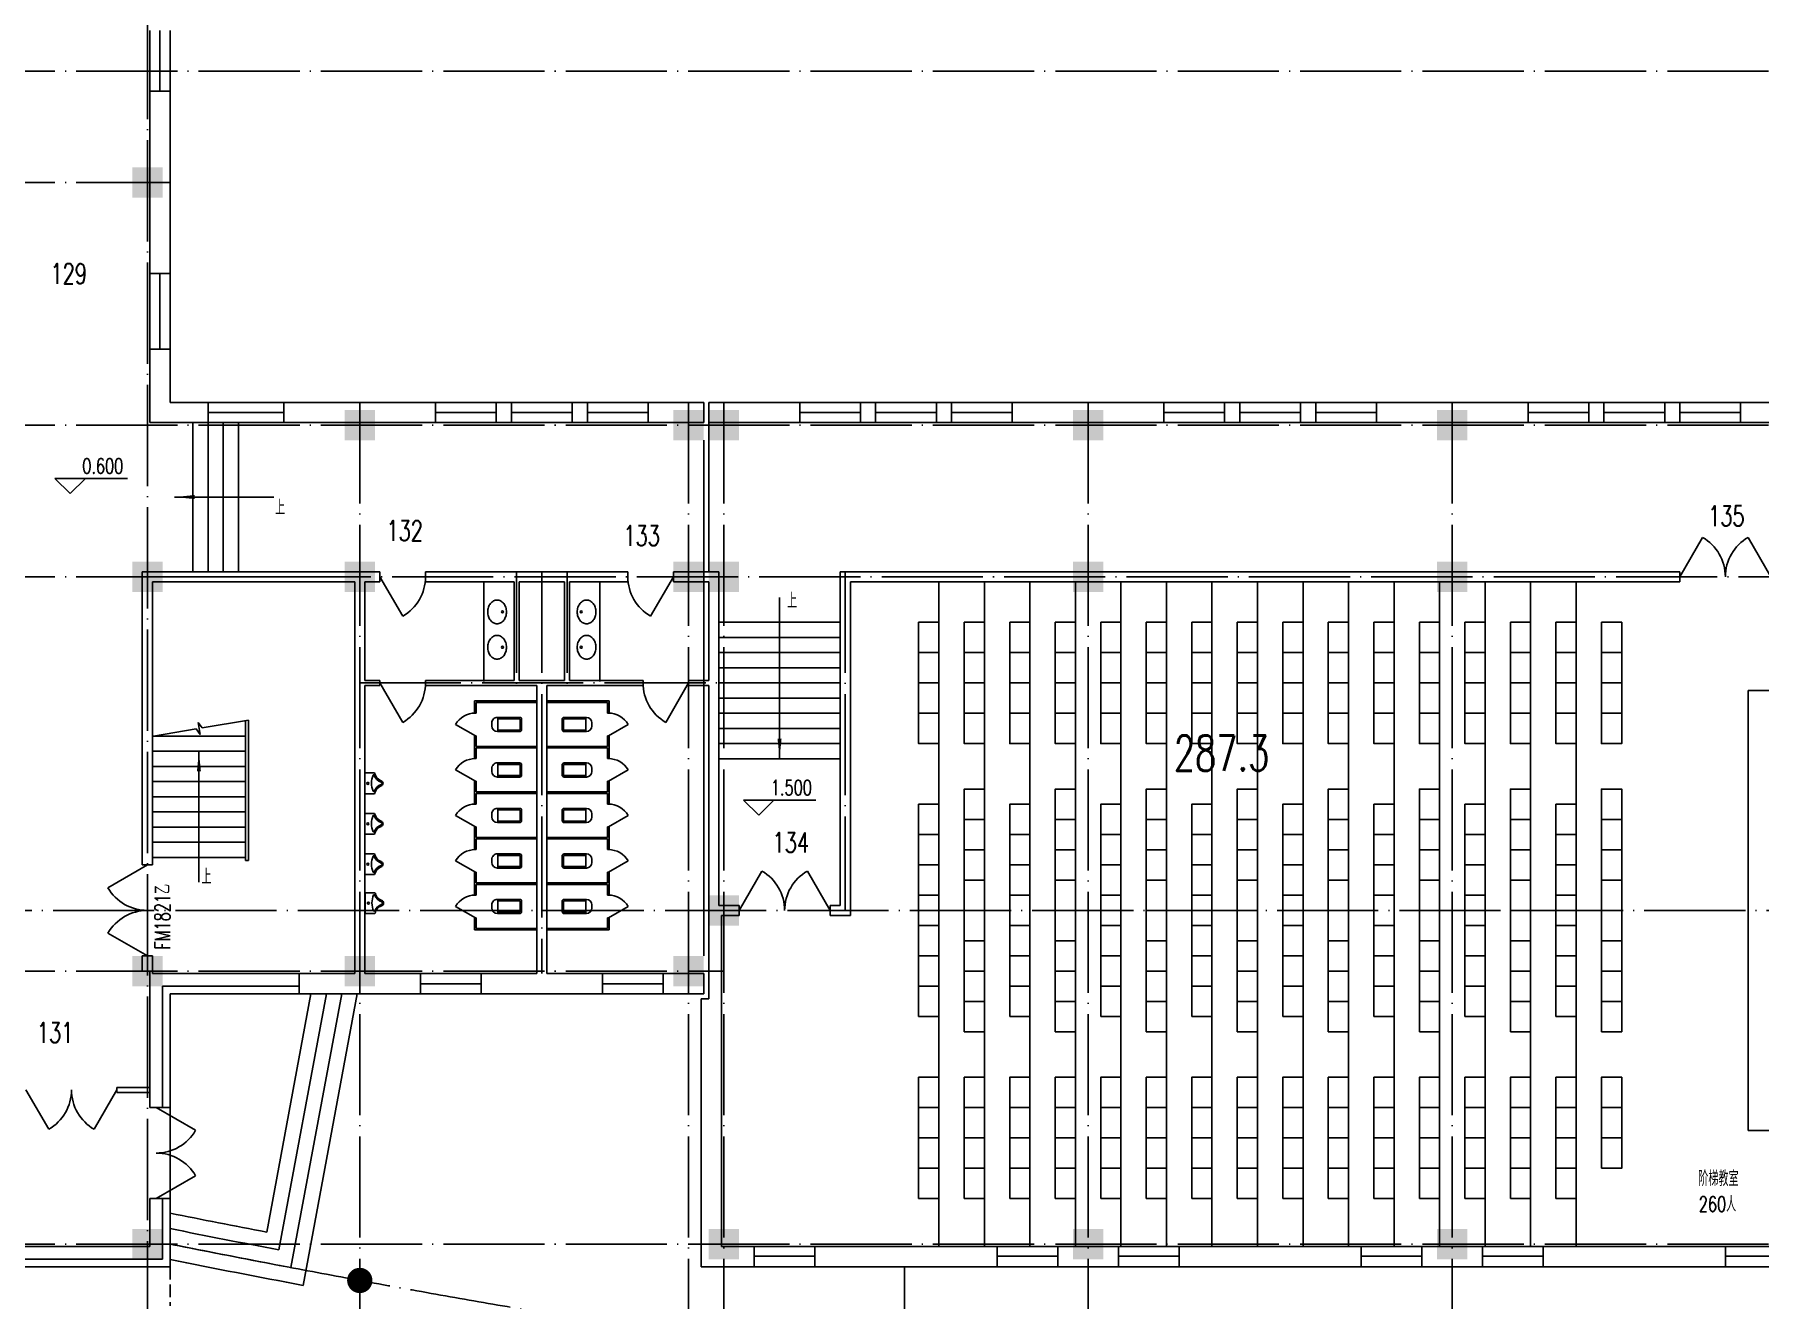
# Model space of a CAD drawing. Extents: x 165127 to 1058185, y 60808 to 144908.
# Drawn here: x 190247 to 224353, y 77757 to 102780 of the extents above; entities that cross this region are included whole.
import ezdxf
from ezdxf.enums import TextEntityAlignment as Align

# ---------------------------------------------------------------- set-up
doc = ezdxf.new("R2010")
doc.units = 0
doc.header["$LTSCALE"] = 1000
doc.linetypes.add('DASH', pattern=[0.35, 0.25, -0.1])
doc.linetypes.add('DOTE', pattern=[2.42, 2, -0.2, 0.02, -0.2])
doc.layers.get('0').update_dxf_attribs({"linetype": 'CONTINUOUS'})
for name, color, linetype in [('COLUMN', 7, 'CONTINUOUS'), ('DOTE', 1, 'DOTE'), ('F', 252, 'CONTINUOUS'), ('GROUND', 3, 'CONTINUOUS'), ('LVTRY', 6, 'CONTINUOUS'), ('LVTRY_WINDOW', 7, 'CONTINUOUS'), ('PUB_DIM', 3, 'CONTINUOUS'), ('PUB_TEXT', 7, 'CONTINUOUS'), ('STAIR', 3, 'CONTINUOUS'), ('WALL', 255, 'CONTINUOUS'), ('WINDOW', 2, 'CONTINUOUS'), ('WINDOW_TEXT', 7, 'CONTINUOUS'), ('面积注记', 7, 'CONTINUOUS')]:
    doc.layers.add(name, color=color, linetype=linetype)
doc.styles.add('_HZTXT', font='romans.shx', dxfattribs={"width": 0.7, "bigfont": 'z.shx'})
doc.styles.add('DIM_FONT', font='SIMPLEX.shx', dxfattribs={"width": 0.7})
doc.styles.add('SIMPLEX', font='SIMPLEX.SHX')

# ---------------------------------------------------------------- blocks, each defined once
blk = doc.blocks.new('A$C407C5CBC')
at = {"layer": 'F'}
blk.add_lwpolyline([(0, 600), (400, 600), (400, 0), (0, 0)], close=True, dxfattribs=at)
blk = doc.blocks.new('_DBLK')
blk.add_line((-0.5, 0), (0, -0.866))
blk.add_arc((-0.5, 0), 1, 300, 0)
at = {"layer": 'WINDOW_TEXT', "style": 'SIMPLEX', "flags": 9}
blk.add_attdef('A', text='', height=1, dxfattribs=at).set_placement((0, 1.5), align=Align.MIDDLE)
blk = doc.blocks.new('_LV6')
for p, q in [((-140, -340), (-140, -780)), ((-110, -340), (-110, -770)), ((100, -300), (-100, -300)), ((100, -330), (-100, -330)), ((110, -770), (110, -340)), ((140, -780), (140, -340)), ((140, -770), (-140, -770)), ((-30, -890), (30, -890))]:
    blk.add_line(p, q)
for centre, radius, start, end in [((-100, -340), 40, 90, 180), ((-100, -340), 10, 90, 180), ((100, -340), 40, 0, 90), ((100, -340), 10, 0, 90), ((-30, -780), 110, 180, 270), ((30, -780), 110, 270, 0)]:
    blk.add_arc(centre, radius, start, end)
blk = doc.blocks.new('_LV8')
for p, q in [((-205, 0), (205, 0)), ((-205, -191), (-205, 0)), ((205, 0), (205, -191))]:
    blk.add_line(p, q)
blk.add_circle((0, -60), 20)
for centre, radius, start, end in [((-243, -391), 203, 19.2639, 79.2894), ((-152, -175), 10, 114.1084, 248.1394), ((5, -526), 395, 66.6675, 114.1084), ((-243, -401), 233, 19.2639, 68.1394), ((0, -306), 54, 199.2639, 269.7777), ((0, -316), 24, 199.2639, 269.4998), ((0, -306), 54, 270.2223, 340.7361), ((0, -316), 24, 270.5002, 340.7361), ((243, -401), 233, 110.4941, 160.7361), ((243, -391), 203, 100.7106, 160.7361), ((158, -173), 10, 290.4941, 66.6675)]:
    blk.add_arc(centre, radius, start, end)
blk = doc.blocks.new('_YZH')
at = {"const_width": 0.5}
blk.add_lwpolyline([(-0.25, 0, 1), (0.25, 0, 1)], format="xyb", close=True, dxfattribs=at)
blk = doc.blocks.new('_FZH')
blk.add_solid([(-0.5, -0.5), (0.5, -0.5), (-0.5, 0.5), (0.5, 0.5)])
blk = doc.blocks.new('_DBLK1')
for p, q in [((-0.5, 0), (-0.25, -0.433)), ((0.5, 0), (0.25, -0.433))]:
    blk.add_line(p, q)
for centre, start, end in [((-0.5, 0), 300, 0), ((0.5, 0), 180, 240)]:
    blk.add_arc(centre, 0.5, start, end)
at = {"layer": 'WINDOW_TEXT', "style": 'SIMPLEX', "flags": 9}
blk.add_attdef('A', text='', height=1, dxfattribs=at).set_placement((0, 1.5), align=Align.MIDDLE)
blk = doc.blocks.new('_ARROW')
blk.add_solid([(0, 0), (-1, 0.1), (-1, -0.1)])
blk = doc.blocks.new('_LV4')
blk.add_lwpolyline([(0, -520, 0.078966), (92, -505, 0.088152), (166, -466, 0.105269), (218, -403, 0.121685), (235, -335, 0.121685), (218, -267, 0.105269), (166, -204, 0.088152), (92, -165, 0.078966), (0, -150, 0.078966), (-92, -165, 0.088152), (-166, -204, 0.105269), (-218, -267, 0.121685), (-235, -335, 0.121685), (-218, -403, 0.105269), (-166, -466, 0.088152), (-92, -505, 0.078966)], format="xyb", close=True)
blk.add_circle((0, -230), 20)
blk = doc.blocks.new('M_B14FAZ')
for p, q in [((-0.5, 0.5), (0.5, 0.5)), ((0.5, 0.021), (-0.5, 0.021)), ((-0.5, -0.5), (0.5, -0.5))]:
    blk.add_line(p, q)
blk = doc.blocks.new('_WBLK')
for p, q in [((-0.5, 0.5), (0.5, 0.5)), ((-0.5, 0), (0.5, 0)), ((-0.5, -0.5), (0.5, -0.5))]:
    blk.add_line(p, q)
at = {"layer": 'WINDOW_TEXT', "style": 'SIMPLEX', "flags": 9}
blk.add_attdef('A', text='', height=1, dxfattribs=at).set_placement((0, 1.5), align=Align.MIDDLE)

msp = doc.modelspace()

# ---------------------------------------------------------------- linework, layer by layer
at = {"layer": 'DOTE'}
for p, q in [((192478.4, 139407.6), (192478.4, 71351.8)), ((174131.8, 102053.1), (308775, 102053.1)), ((174131.8, 99853.1), (192928.4, 99853.1)), ((196678.4, 95503.1), (196678.4, 71351.8)), ((203178.4, 95503.1), (203178.4, 71351.8)), ((203878.4, 95503.1), (203878.4, 71351.8)), ((211078.4, 95503.1), (211078.4, 71351.8)), ((218278.4, 95503.1), (218278.4, 71351.8)), ((174131.8, 95053.1), (308775, 95053.1)), ((199778.4, 92153.1), (199778.4, 89903.1)), ((200278.4, 92153.1), (200278.4, 84203.1)), ((200778.4, 92153.1), (200778.4, 89903.1)), ((206278.4, 92153.1), (206278.4, 85453.1)), ((174131.8, 92053.1), (196678.4, 92053.1)), ((192478.4, 92053.1), (229078.4, 92053.1)), ((196678.4, 89953.1), (203878.4, 89953.1)), ((308775, 85453.1), (174131.8, 85453.1)), ((174131.8, 84253.1), (203878.4, 84253.1)), ((174131.8, 78853.1), (308775, 78853.1)), ((207445.4, 78403.1), (207445.4, 74773.3))]:
    msp.add_line(p, q, dxfattribs=at)
msp.add_lwpolyline([(192928.4, 78853.1, 0.0987885), (289828.4, 78823.2)], format="xyb", dxfattribs=at)
at = {"layer": 'GROUND'}
msp.add_line((192928.4, 81553.4), (192928.4, 79753.4), dxfattribs=at)
at = {"layer": 'LVTRY'}
for p, q in [((199128.7, 91953.1), (199128.7, 89982.9)), ((201428, 91953.1), (201428, 89982.9)), ((208128.4, 78803.1), (208128.4, 91953.1)), ((209028.4, 78803.1), (209028.4, 91953.1)), ((209928.4, 78803.1), (209928.4, 91953.1)), ((210828.4, 78803.1), (210828.4, 91953.1)), ((211728.4, 78803.1), (211728.4, 91953.1)), ((212628.4, 78803.1), (212628.4, 91953.1)), ((213528.4, 78803.1), (213528.4, 91953.1)), ((214428.4, 78803.1), (214428.4, 91953.1)), ((215328.4, 78803.1), (215328.4, 91953.1)), ((216228.4, 78803.1), (216228.4, 91953.1)), ((217128.4, 78803.1), (217128.4, 91953.1)), ((218028.4, 78803.1), (218028.4, 91953.1)), ((218928.4, 78803.1), (218928.4, 91953.1)), ((219828.4, 78803.1), (219828.4, 91953.1)), ((220728.4, 78803.1), (220728.4, 91953.1)), ((224128.4, 81103.1), (224128.4, 89803.1)), ((225328.4, 89803.1), (224128.4, 89803.1)), ((198948.4, 89597.1), (198948.4, 89357.1)), ((200178.4, 89597.1), (198948.4, 89597.1)), ((198978.4, 89567.1), (198978.4, 89357.1)), ((200178.4, 89567.1), (198978.4, 89567.1)), ((200378.4, 89597.1), (201608.4, 89597.1)), ((200378.4, 89567.1), (201578.4, 89567.1)), ((201578.4, 89567.1), (201578.4, 89357.1)), ((201608.4, 89597.1), (201608.4, 89357.1)), ((198978.4, 89357.1), (198948.4, 89357.1)), ((201578.4, 89357.1), (201608.4, 89357.1)), ((198978.4, 88907.1), (198948.4, 88907.1)), ((198948.4, 88907.1), (198948.4, 88457.1)), ((198978.4, 88907.1), (198978.4, 88697.1)), ((200178.4, 88697.1), (198978.4, 88697.1)), ((200378.4, 88697.1), (201578.4, 88697.1)), ((201578.4, 88907.1), (201578.4, 88697.1)), ((201578.4, 88907.1), (201608.4, 88907.1)), ((201608.4, 88907.1), (201608.4, 88457.1)), ((198978.4, 88457.1), (198948.4, 88457.1)), ((198978.4, 88667.1), (198978.4, 88457.1)), ((200178.4, 88667.1), (198978.4, 88667.1)), ((200378.4, 88667.1), (201578.4, 88667.1)), ((201578.4, 88667.1), (201578.4, 88457.1)), ((201578.4, 88457.1), (201608.4, 88457.1)), ((198978.4, 88007.1), (198948.4, 88007.1)), ((198948.4, 88007.1), (198948.4, 87557.1)), ((198978.4, 88007.1), (198978.4, 87797.1)), ((201578.4, 88007.1), (201578.4, 87797.1)), ((201578.4, 88007.1), (201608.4, 88007.1)), ((201608.4, 88007.1), (201608.4, 87557.1)), ((200178.4, 87797.1), (198978.4, 87797.1)), ((198978.4, 87767.1), (198978.4, 87557.1)), ((200178.4, 87767.1), (198978.4, 87767.1)), ((200378.4, 87797.1), (201578.4, 87797.1)), ((200378.4, 87767.1), (201578.4, 87767.1)), ((201578.4, 87767.1), (201578.4, 87557.1)), ((198978.4, 87557.1), (198948.4, 87557.1)), ((201578.4, 87557.1), (201608.4, 87557.1)), ((198978.4, 87107.1), (198948.4, 87107.1)), ((198948.4, 87107.1), (198948.4, 86657.1)), ((198978.4, 87107.1), (198978.4, 86897.1)), ((201578.4, 87107.1), (201578.4, 86897.1)), ((201578.4, 87107.1), (201608.4, 87107.1)), ((201608.4, 87107.1), (201608.4, 86657.1)), ((198978.4, 86657.1), (198948.4, 86657.1)), ((200178.4, 86897.1), (198978.4, 86897.1)), ((198978.4, 86867.1), (198978.4, 86657.1)), ((200178.4, 86867.1), (198978.4, 86867.1)), ((200378.4, 86897.1), (201578.4, 86897.1)), ((200378.4, 86867.1), (201578.4, 86867.1)), ((201578.4, 86867.1), (201578.4, 86657.1)), ((201578.4, 86657.1), (201608.4, 86657.1)), ((198948.4, 86207.1), (198948.4, 85757.1)), ((198978.4, 86207.1), (198948.4, 86207.1)), ((198978.4, 86207.1), (198978.4, 85997.1)), ((200178.4, 85997.1), (198978.4, 85997.1)), ((198978.4, 85967.1), (198978.4, 85757.1)), ((200178.4, 85967.1), (198978.4, 85967.1)), ((200378.4, 85997.1), (201578.4, 85997.1)), ((200378.4, 85967.1), (201578.4, 85967.1)), ((201578.4, 86207.1), (201578.4, 85997.1)), ((201578.4, 86207.1), (201608.4, 86207.1)), ((201578.4, 85967.1), (201578.4, 85757.1)), ((201608.4, 86207.1), (201608.4, 85757.1)), ((198978.4, 85757.1), (198948.4, 85757.1)), ((201578.4, 85757.1), (201608.4, 85757.1)), ((198978.4, 85307.1), (198948.4, 85307.1)), ((198948.4, 85307.1), (198948.4, 85067.1)), ((198978.4, 85307.1), (198978.4, 85097.1)), ((201578.4, 85307.1), (201608.4, 85307.1)), ((201578.4, 85307.1), (201578.4, 85097.1)), ((201608.4, 85307.1), (201608.4, 85067.1)), ((200178.4, 85067.1), (198948.4, 85067.1)), ((200178.4, 85097.1), (198978.4, 85097.1)), ((200378.4, 85097.1), (201578.4, 85097.1)), ((200378.4, 85067.1), (201608.4, 85067.1)), ((225328.4, 81103.1), (224128.4, 81103.1))]:
    msp.add_line(p, q, dxfattribs=at)
at = {"layer": 'PUB_DIM'}
for p, q in [((190652.4, 93997.3), (191252.4, 93997.3)), ((190952.4, 93697.3), (190652.4, 93997.3)), ((191252.4, 93997.3), (190952.4, 93697.3)), ((190952.4, 93997.3), (192083.2, 93997.3)), ((204266.8, 87635.9), (204866.8, 87635.9)), ((204566.8, 87335.9), (204266.8, 87635.9)), ((204866.8, 87635.9), (204566.8, 87335.9)), ((204566.8, 87635.9), (205697.7, 87635.9))]:
    msp.add_line(p, q, dxfattribs=at)
for points in [[(193013.9, 93630.3), (194978, 93630.3)], [(204978.4, 88453.1), (204978.4, 91643.4)], [(193498.4, 88603.1), (193498.4, 86011.2)]]:
    msp.add_lwpolyline(points, dxfattribs=at)
at = {"layer": 'STAIR'}
for p, q in [((193378.4, 92153.1), (193378.4, 95103.1)), ((193678.4, 92153.1), (193678.4, 95103.1)), ((193978.4, 92153.1), (193978.4, 95103.1)), ((194278.4, 92153.1), (194278.4, 95103.1)), ((203578.4, 92153.1), (203578.4, 95103.1)), ((203478.4, 94753.1), (203478.4, 84553.1)), ((203778.4, 91153.1), (206178.4, 91153.1)), ((203778.4, 90853.1), (206178.4, 90853.1)), ((203778.4, 90553.1), (206178.4, 90553.1)), ((196578.4, 86203.1), (196578.4, 90103.1)), ((203778.4, 90253.1), (206178.4, 90253.1)), ((203778.4, 89953.1), (206178.4, 89953.1)), ((203778.4, 89653.1), (206178.4, 89653.1)), ((193442, 89043.2), (192598.8, 88903.1)), ((193520.9, 88934.7), (193442, 89043.2)), ((193560.4, 89062.9), (193481.5, 89171.5)), ((193481.5, 89171.5), (193520.9, 88934.7)), ((194478.4, 89215.5), (193560.4, 89062.9)), ((194418.4, 89205.6), (194418.4, 86443.1)), ((194478.4, 89215.5), (194478.4, 86443.1)), ((203778.4, 89353.1), (206178.4, 89353.1)), ((203778.4, 89053.1), (206178.4, 89053.1)), ((192578.4, 88903.1), (194418.4, 88903.1)), ((203778.4, 88753.1), (206178.4, 88753.1)), ((192578.4, 88603.1), (194418.4, 88603.1)), ((203778.4, 88453.1), (206178.4, 88453.1)), ((192578.4, 88303.1), (194418.4, 88303.1)), ((192578.4, 88003.1), (194418.4, 88003.1)), ((192578.4, 87703.1), (194418.4, 87703.1)), ((192578.4, 87403.1), (194418.4, 87403.1)), ((192578.4, 87103.1), (194418.4, 87103.1)), ((192578.4, 86803.1), (194418.4, 86803.1)), ((192578.4, 86503.1), (194418.4, 86503.1)), ((194418.4, 86443.1), (194478.4, 86443.1)), ((192478.4, 78403.1), (192478.4, 76189.6))]:
    msp.add_line(p, q, dxfattribs=at)
at = {"layer": 'STAIR', "linetype": 'DASH'}
msp.add_line((192928.4, 78403.1), (192928.4, 77629.5), dxfattribs=at)
at = {"layer": 'WALL'}
for p, q in [((192528.4, 101657.6), (192928.4, 101657.6)), ((192528.4, 98053.1), (192528.4, 101657.6)), ((192928.4, 98053.1), (192928.4, 101657.6)), ((192528.4, 98053.1), (192928.4, 98053.1)), ((192528.4, 95103.1), (192528.4, 96553.1)), ((192528.4, 96553.1), (192928.4, 96553.1)), ((192928.4, 95503.1), (192928.4, 96553.1)), ((193678.4, 95503.1), (192928.4, 95503.1)), ((193678.4, 95503.1), (193678.4, 95103.1)), ((195178.4, 95503.1), (195178.4, 95103.1)), ((198178.4, 95503.1), (195178.4, 95503.1)), ((198178.4, 95503.1), (198178.4, 95103.1)), ((199378.4, 95503.1), (199378.4, 95103.1)), ((199678.4, 95503.1), (199378.4, 95503.1)), ((199678.4, 95503.1), (199378.4, 95503.1)), ((199678.4, 95503.1), (199678.4, 95103.1)), ((200878.4, 95503.1), (200878.4, 95103.1)), ((201178.4, 95503.1), (200878.4, 95503.1)), ((201178.4, 95503.1), (200878.4, 95503.1)), ((201178.4, 95503.1), (201178.4, 95103.1)), ((202378.4, 95503.1), (202378.4, 95103.1)), ((203478.4, 95503.1), (202378.4, 95503.1)), ((203478.4, 95103.1), (203478.4, 95503.1)), ((203578.4, 95103.1), (203578.4, 95503.1)), ((205378.4, 95503.1), (203578.4, 95503.1)), ((205378.4, 95503.1), (205378.4, 95103.1)), ((206578.4, 95503.1), (206578.4, 95103.1)), ((206878.4, 95503.1), (206578.4, 95503.1)), ((206878.4, 95503.1), (206578.4, 95503.1)), ((206878.4, 95503.1), (206878.4, 95103.1)), ((208078.4, 95503.1), (208078.4, 95103.1)), ((208378.4, 95503.1), (208078.4, 95503.1)), ((208378.4, 95503.1), (208078.4, 95503.1)), ((208378.4, 95503.1), (208378.4, 95103.1)), ((209578.4, 95503.1), (209578.4, 95103.1)), ((212578.4, 95503.1), (209578.4, 95503.1)), ((212578.4, 95503.1), (212578.4, 95103.1)), ((213778.4, 95503.1), (213778.4, 95103.1)), ((214078.4, 95503.1), (213778.4, 95503.1)), ((214078.4, 95503.1), (213778.4, 95503.1)), ((214078.4, 95503.1), (214078.4, 95103.1)), ((215278.4, 95503.1), (215278.4, 95103.1)), ((215578.4, 95503.1), (215278.4, 95503.1)), ((215578.4, 95503.1), (215278.4, 95503.1)), ((215578.4, 95503.1), (215578.4, 95103.1)), ((219778.4, 95503.1), (216778.4, 95503.1)), ((216778.4, 95503.1), (216778.4, 95103.1)), ((219778.4, 95503.1), (219778.4, 95103.1)), ((220978.4, 95503.1), (220978.4, 95103.1)), ((221278.4, 95503.1), (220978.4, 95503.1)), ((221278.4, 95503.1), (221278.4, 95103.1)), ((222478.4, 95503.1), (222478.4, 95103.1)), ((222778.4, 95503.1), (222478.4, 95503.1)), ((222778.4, 95503.1), (222778.4, 95103.1)), ((229028.4, 95503.1), (223978.4, 95503.1)), ((223978.4, 95503.1), (223978.4, 95103.1)), ((193678.4, 95103.1), (192528.4, 95103.1)), ((198178.4, 95103.1), (195178.4, 95103.1)), ((199678.4, 95103.1), (199378.4, 95103.1)), ((199678.4, 95103.1), (199378.4, 95103.1)), ((201178.4, 95103.1), (200878.4, 95103.1)), ((201178.4, 95103.1), (200878.4, 95103.1)), ((203478.4, 95103.1), (202378.4, 95103.1)), ((205378.4, 95103.1), (203578.4, 95103.1)), ((206878.4, 95103.1), (206578.4, 95103.1)), ((206878.4, 95103.1), (206578.4, 95103.1)), ((208378.4, 95103.1), (208078.4, 95103.1)), ((208378.4, 95103.1), (208078.4, 95103.1)), ((212578.4, 95103.1), (209578.4, 95103.1)), ((214078.4, 95103.1), (213778.4, 95103.1)), ((214078.4, 95103.1), (213778.4, 95103.1)), ((215578.4, 95103.1), (215278.4, 95103.1)), ((215578.4, 95103.1), (215278.4, 95103.1)), ((219778.4, 95103.1), (216778.4, 95103.1)), ((221278.4, 95103.1), (220978.4, 95103.1)), ((222778.4, 95103.1), (222478.4, 95103.1)), ((229028.4, 95103.1), (223978.4, 95103.1)), ((192378.4, 92153.1), (192378.4, 86353.1)), ((197078.4, 92153.1), (192378.4, 92153.1)), ((197078.4, 91953.1), (197078.4, 92153.1)), ((197978.4, 91953.1), (197978.4, 92153.1)), ((201978.4, 92153.1), (197978.4, 92153.1)), ((201978.4, 91953.1), (201978.4, 92153.1)), ((202878.4, 91953.1), (202878.4, 92153.1)), ((203778.4, 92153.1), (202878.4, 92153.1)), ((203778.4, 92153.1), (203778.4, 85553.1)), ((222778.4, 92153.1), (206178.4, 92153.1)), ((206178.4, 92153.1), (206178.4, 85553.1)), ((222778.4, 92153.1), (222778.4, 91953.1)), ((192578.4, 91953.1), (192578.4, 86353.1)), ((196578.4, 91953.1), (192578.4, 91953.1)), ((196578.4, 91953.1), (196578.4, 84203.1)), ((197078.4, 91953.1), (196778.4, 91953.1)), ((196778.4, 91953.1), (196778.4, 90003.1)), ((199728.4, 91953.1), (197978.4, 91953.1)), ((199728.4, 91953.1), (199728.4, 90003.1)), ((199828.4, 91953.1), (199828.4, 90003.1)), ((200728.4, 91953.1), (199828.4, 91953.1)), ((200728.4, 91953.1), (200728.4, 90003.1)), ((201978.4, 91953.1), (200828.4, 91953.1)), ((200828.4, 91953.1), (200828.4, 90003.1)), ((203578.4, 91953.1), (202878.4, 91953.1)), ((203578.4, 91953.1), (203578.4, 90003.1)), ((206378.4, 91953.1), (222778.4, 91953.1)), ((206378.4, 91953.1), (206378.4, 85353.1)), ((196778.4, 90003.1), (197078.4, 90003.1)), ((196778.4, 89903.1), (196778.4, 84203.1)), ((196778.4, 89903.1), (197078.4, 89903.1)), ((197078.4, 89903.1), (197078.4, 90003.1)), ((197978.4, 89903.1), (197978.4, 90003.1)), ((197978.4, 90003.1), (199728.4, 90003.1)), ((197978.4, 89903.1), (200178.4, 89903.1)), ((199828.4, 90003.1), (200728.4, 90003.1)), ((200178.4, 89903.1), (200178.4, 84203.1)), ((200378.4, 89903.1), (200378.4, 84203.1)), ((200378.4, 89903.1), (202278.4, 89903.1)), ((200828.4, 90003.1), (202278.4, 90003.1)), ((202278.4, 90003.1), (202278.4, 89903.1)), ((203178.4, 90003.1), (203178.4, 89903.1)), ((203178.4, 90003.1), (203578.4, 90003.1)), ((203178.4, 89903.1), (203578.4, 89903.1)), ((203578.4, 89903.1), (203578.4, 83703.1)), ((192378.4, 86353.1), (192578.4, 86353.1)), ((204178.4, 85553.1), (203778.4, 85553.1)), ((203828.4, 85353.1), (203828.4, 78803.1)), ((204178.4, 85353.1), (203828.4, 85353.1)), ((204178.4, 85553.1), (204178.4, 85353.1)), ((205978.4, 85553.1), (205978.4, 85353.1)), ((206178.4, 85553.1), (205978.4, 85553.1)), ((206378.4, 85353.1), (205978.4, 85353.1)), ((192378.4, 84553.1), (192378.4, 84253.1)), ((192378.4, 84553.1), (192578.4, 84553.1)), ((192578.4, 84553.1), (192578.4, 84203.1)), ((195478.2, 84203.1), (195478.2, 83803.1)), ((195478.2, 84203.1), (196578.4, 84203.1)), ((196778.4, 84203.1), (197878.4, 84203.1)), ((197878.4, 83803.1), (197878.4, 84203.1)), ((199078.4, 84203.1), (200178.4, 84203.1)), ((199078.4, 83803.1), (199078.4, 84203.1)), ((200378.4, 84203.1), (201478.4, 84203.1)), ((201478.4, 83803.1), (201478.4, 84203.1)), ((202678.4, 84203.1), (203478.4, 84203.1)), ((202678.4, 83803.1), (202678.4, 84203.1)), ((203478.4, 84203.1), (203478.4, 83803.1)), ((195478.2, 83803.1), (197878.4, 83803.1)), ((199078.4, 83803.1), (201478.4, 83803.1)), ((202678.4, 83803.1), (203478.4, 83803.1)), ((203428.4, 83703.1), (203428.4, 78403.1)), ((203428.4, 83703.1), (203578.4, 83703.1)), ((203828.4, 78803.1), (204478.4, 78803.1)), ((204478.4, 78403.1), (204478.4, 78803.1)), ((205678.4, 78403.1), (205678.4, 78803.1)), ((205678.4, 78803.1), (209278.4, 78803.1)), ((209278.4, 78403.1), (209278.4, 78803.1)), ((210478.4, 78403.1), (210478.4, 78803.1)), ((210478.4, 78803.1), (211678.4, 78803.1)), ((211678.4, 78403.1), (211678.4, 78803.1)), ((212878.4, 78403.1), (212878.4, 78803.1)), ((212878.4, 78803.1), (216478.4, 78803.1)), ((216478.4, 78403.1), (216478.4, 78803.1)), ((217678.4, 78403.1), (217678.4, 78803.1)), ((217678.4, 78803.1), (218878.4, 78803.1)), ((218878.4, 78403.1), (218878.4, 78803.1)), ((220078.4, 78403.1), (220078.4, 78803.1)), ((220078.4, 78803.1), (223678.4, 78803.1)), ((223678.4, 78403.1), (223678.4, 78803.1)), ((203428.4, 78403.1), (204478.4, 78403.1)), ((205678.4, 78403.1), (209278.4, 78403.1)), ((210478.4, 78403.1), (211678.4, 78403.1)), ((212878.4, 78403.1), (216478.4, 78403.1)), ((217678.4, 78403.1), (218878.4, 78403.1)), ((220078.4, 78403.1), (223678.4, 78403.1))]:
    msp.add_line(p, q, dxfattribs=at)
at = {"layer": 'WINDOW'}
for p, q in [((192528.4, 84253.1), (192528.4, 81553.4)), ((192578.4, 84203.1), (195478.2, 84203.1)), ((192778.4, 83953.1), (195478.2, 83953.1)), ((192778.4, 83953.1), (192778.4, 81553.4)), ((192928.4, 83803.1), (195478.2, 83803.1)), ((192928.4, 83803.1), (192928.4, 81553.4)), ((195714.1, 83803.1), (194838, 79090.2)), ((196019.3, 83803.1), (195077.9, 78738.8)), ((196324.4, 83803.1), (195317.8, 78387.8)), ((196629.5, 83803.1), (195557.7, 78037.1)), ((192528.4, 81953.4), (191878.4, 81953.4)), ((191878.4, 81853.4), (191878.4, 81953.4)), ((192528.4, 81853.4), (191878.4, 81853.4)), ((192528.4, 81553.4), (192928.4, 81553.4)), ((192528.4, 79753.4), (192928.4, 79753.4)), ((192528.4, 79753.4), (192528.4, 78803.1)), ((192778.4, 79753.4), (192778.4, 78553.1)), ((192928.4, 79753.4), (192928.4, 78403.1)), ((189778.4, 78803.1), (192528.4, 78803.1)), ((189778.4, 78553.1), (192778.4, 78553.1)), ((189778.4, 78403.1), (192928.4, 78403.1))]:
    msp.add_line(p, q, dxfattribs=at)
for radius, start, end in [(247014, 258.67077, 259.122172), (247314, 258.684694, 259.192097), (247614, 258.698584, 259.261851), (247914, 258.71244, 259.331436)]:
    msp.add_arc((241453.4, 321665.8), radius, start, end, dxfattribs=at)

# ---------------------------------------------------------------- block references
at = {"layer": 'COLUMN'}
for name, p, xscale, yscale, zscale in [('_FZH', (192478.4, 99853.1), 600, 600, 600), ('_FZH', (196678.4, 95053.1), 600, 600, 600), ('_FZH', (203178.4, 95053.1), 600, 600, 600), ('_FZH', (203878.4, 95053.1), 600, 600, 600), ('_FZH', (211078.4, 95053.1), 600, 600, 600), ('_FZH', (218278.4, 95053.1), 600, 600, 600), ('_FZH', (192478.4, 92053.1), 600, 600, 600), ('_FZH', (196678.4, 92053.1), 600, 600, 600), ('_FZH', (203178.4, 92053.1), 600, 600, 600), ('_FZH', (203878.4, 92053.1), 600, 600, 600), ('_FZH', (211078.4, 92053.1), 600, 600, 600), ('_FZH', (218278.4, 92053.1), 600, 600, 600), ('_FZH', (203878.4, 85453.1), 600, 600, 600), ('_FZH', (192478.4, 84253.1), 600, 600, 600), ('_FZH', (196678.4, 84253.1), 600, 600, 600), ('_FZH', (203178.4, 84253.1), 600, 600, 600), ('_FZH', (192478.4, 78853.1), 600, 600, 600), ('_FZH', (203878.4, 78853.1), 600, 600, 600), ('_FZH', (211078.4, 78853.1), 600, 600, 600), ('_FZH', (218278.4, 78853.1), 600, 600, 600), ('_YZH', (196678.4, 78133.7), 500, 500, 500)]:
    msp.add_blockref(name, p, dxfattribs=dict(at, xscale=xscale, yscale=yscale, zscale=zscale))
at = {"layer": 'LVTRY', "xscale": -1, "rotation": 270}
for name, p in [('_LV4', (199728.7, 91358.1)), ('_LV4', (199728.7, 90658.1)), ('_LV6', (200178.4, 89132.1)), ('_LV6', (200178.4, 88232.1)), ('_LV6', (200178.4, 87332.1)), ('_LV6', (200178.4, 86432.1)), ('_LV6', (200178.4, 85532.1))]:
    msp.add_blockref(name, p, dxfattribs=at)
at = {"layer": 'LVTRY', "rotation": 90}
for name, p in [('_LV4', (200828, 91358.1)), ('_LV4', (200828, 90658.1)), ('_LV6', (200378.4, 89132.1)), ('_LV6', (200378.4, 88232.1)), ('_LV8', (196778.4, 87966.8)), ('_LV8', (196778.4, 87166.8)), ('_LV6', (200378.4, 87332.1)), ('_LV8', (196778.4, 86366.8)), ('_LV6', (200378.4, 86432.1)), ('_LV8', (196788.4, 85597.9)), ('_LV6', (200378.4, 85532.1))]:
    msp.add_blockref(name, p, dxfattribs=at)
at = {"layer": 'LVTRY_WINDOW', "yscale": 450, "zscale": 450}
for p, xscale, rotation in [((198963.4, 89132.1), -450, 270), ((201593.4, 89132.1), 450, 90), ((198963.4, 88232.1), -450, 270), ((201593.4, 88232.1), 450, 90), ((198963.4, 87332.1), -450, 270), ((201593.4, 87332.1), 450, 90), ((198963.4, 86432.1), -450, 270), ((201593.4, 86432.1), 450, 90), ((198963.4, 85532.1), -450, 270), ((201593.4, 85532.1), 450, 90)]:
    msp.add_blockref('_DBLK', p, dxfattribs=dict(at, xscale=xscale, rotation=rotation))
at = {"layer": 'PUB_DIM', "xscale": -400, "yscale": 400, "zscale": 400}
msp.add_blockref('_ARROW', (193013.9, 93630.3), dxfattribs=at)
at = {"layer": 'PUB_DIM', "xscale": 400, "yscale": 400, "zscale": 400}
for p, rotation in [((204978.4, 88453.1), 270), ((193498.4, 88603.1), 90)]:
    msp.add_blockref('_ARROW', p, dxfattribs=dict(at, rotation=rotation))
at = {"layer": 'STAIR'}
for p in [(207728.4, 90553.1), (208628.4, 90553.1), (209528.4, 90553.1), (210428.4, 90553.1), (211328.4, 90553.1), (212228.4, 90553.1), (213128.4, 90553.1), (214028.4, 90553.1), (214928.4, 90553.1), (215828.4, 90553.1), (216728.4, 90553.1), (217628.4, 90553.1), (218528.4, 90553.1), (219428.4, 90553.1), (220328.4, 90553.1), (221228.4, 90553.1), (207728.4, 89953.1), (208628.4, 89953.1), (209528.4, 89953.1), (210428.4, 89953.1), (211328.4, 89953.1), (212228.4, 89953.1), (213128.4, 89953.1), (214028.4, 89953.1), (214928.4, 89953.1), (215828.4, 89953.1), (216728.4, 89953.1), (217628.4, 89953.1), (218528.4, 89953.1), (219428.4, 89953.1), (220328.4, 89953.1), (221228.4, 89953.1), (207728.4, 89353.1), (208628.4, 89353.1), (209528.4, 89353.1), (210428.4, 89353.1), (211328.4, 89353.1), (212228.4, 89353.1), (213128.4, 89353.1), (214028.4, 89353.1), (214928.4, 89353.1), (215828.4, 89353.1), (216728.4, 89353.1), (217628.4, 89353.1), (218528.4, 89353.1), (219428.4, 89353.1), (220328.4, 89353.1), (221228.4, 89353.1), (207728.4, 88753.1), (208628.4, 88753.1), (209528.4, 88753.1), (210428.4, 88753.1), (211328.4, 88753.1), (212228.4, 88753.1), (213128.4, 88753.1), (214028.4, 88753.1), (214928.4, 88753.1), (215828.4, 88753.1), (216728.4, 88753.1), (217628.4, 88753.1), (218528.4, 88753.1), (219428.4, 88753.1), (220328.4, 88753.1), (221228.4, 88753.1)]:
    msp.add_blockref('A$C407C5CBC', p, dxfattribs=at)
at = {"layer": 'STAIR', "xscale": -1, "rotation": 180}
for p in [(208628.4, 87853.1), (210428.4, 87853.1), (212228.4, 87853.1), (214028.4, 87853.1), (215828.4, 87853.1), (217628.4, 87853.1), (219428.4, 87853.1), (221228.4, 87853.1), (207728.4, 87553.1), (209528.4, 87553.1), (211328.4, 87553.1), (213128.4, 87553.1), (214928.4, 87553.1), (216728.4, 87553.1), (218528.4, 87553.1), (220328.4, 87553.1), (208628.4, 87253.1), (210428.4, 87253.1), (212228.4, 87253.1), (214028.4, 87253.1), (215828.4, 87253.1), (217628.4, 87253.1), (219428.4, 87253.1), (221228.4, 87253.1), (207728.4, 86953.1), (208628.4, 86653.1), (209528.4, 86953.1), (210428.4, 86653.1), (211328.4, 86953.1), (212228.4, 86653.1), (213128.4, 86953.1), (214028.4, 86653.1), (214928.4, 86953.1), (215828.4, 86653.1), (216728.4, 86953.1), (217628.4, 86653.1), (218528.4, 86953.1), (219428.4, 86653.1), (220328.4, 86953.1), (221228.4, 86653.1), (207728.4, 86353.1), (209528.4, 86353.1), (211328.4, 86353.1), (213128.4, 86353.1), (214928.4, 86353.1), (216728.4, 86353.1), (218528.4, 86353.1), (220328.4, 86353.1), (208628.4, 86053.1), (210428.4, 86053.1), (212228.4, 86053.1), (214028.4, 86053.1), (215828.4, 86053.1), (217628.4, 86053.1), (219428.4, 86053.1), (221228.4, 86053.1), (207728.4, 85753.1), (209528.4, 85753.1), (211328.4, 85753.1), (213128.4, 85753.1), (214928.4, 85753.1), (216728.4, 85753.1), (218528.4, 85753.1), (220328.4, 85753.1), (208628.4, 85453.1), (210428.4, 85453.1), (212228.4, 85453.1), (214028.4, 85453.1), (215828.4, 85453.1), (217628.4, 85453.1), (219428.4, 85453.1), (221228.4, 85453.1), (207728.4, 85153.1), (209528.4, 85153.1), (211328.4, 85153.1), (213128.4, 85153.1), (214928.4, 85153.1), (216728.4, 85153.1), (218528.4, 85153.1), (220328.4, 85153.1), (208628.4, 84853.1), (210428.4, 84853.1), (212228.4, 84853.1), (214028.4, 84853.1), (215828.4, 84853.1), (217628.4, 84853.1), (219428.4, 84853.1), (221228.4, 84853.1), (207728.4, 84553.1), (208628.4, 84253.1), (209528.4, 84553.1), (210428.4, 84253.1), (211328.4, 84553.1), (212228.4, 84253.1), (213128.4, 84553.1), (214028.4, 84253.1), (214928.4, 84553.1), (215828.4, 84253.1), (216728.4, 84553.1), (217628.4, 84253.1), (218528.4, 84553.1), (219428.4, 84253.1), (220328.4, 84553.1), (221228.4, 84253.1), (207728.4, 83953.1), (209528.4, 83953.1), (211328.4, 83953.1), (213128.4, 83953.1), (214928.4, 83953.1), (216728.4, 83953.1), (218528.4, 83953.1), (220328.4, 83953.1), (208628.4, 83653.1), (210428.4, 83653.1), (212228.4, 83653.1), (214028.4, 83653.1), (215828.4, 83653.1), (217628.4, 83653.1), (219428.4, 83653.1), (221228.4, 83653.1), (207728.4, 82153.1), (208628.4, 82153.1), (209528.4, 82153.1), (210428.4, 82153.1), (211328.4, 82153.1), (212228.4, 82153.1), (213128.4, 82153.1), (214028.4, 82153.1), (214928.4, 82153.1), (215828.4, 82153.1), (216728.4, 82153.1), (217628.4, 82153.1), (218528.4, 82153.1), (219428.4, 82153.1), (220328.4, 82153.1), (221228.4, 82153.1), (207728.4, 81553.1), (208628.4, 81553.1), (209528.4, 81553.1), (210428.4, 81553.1), (211328.4, 81553.1), (212228.4, 81553.1), (213128.4, 81553.1), (214028.4, 81553.1), (214928.4, 81553.1), (215828.4, 81553.1), (216728.4, 81553.1), (217628.4, 81553.1), (218528.4, 81553.1), (219428.4, 81553.1), (220328.4, 81553.1), (221228.4, 81553.1), (207728.4, 80953.1), (208628.4, 80953.1), (209528.4, 80953.1), (210428.4, 80953.1), (211328.4, 80953.1), (212228.4, 80953.1), (213128.4, 80953.1), (214028.4, 80953.1), (214928.4, 80953.1), (215828.4, 80953.1), (216728.4, 80953.1), (217628.4, 80953.1), (218528.4, 80953.1), (219428.4, 80953.1), (220328.4, 80953.1), (221228.4, 80953.1), (207728.4, 80353.1), (208628.4, 80353.1), (209528.4, 80353.1), (210428.4, 80353.1), (211328.4, 80353.1), (212228.4, 80353.1), (213128.4, 80353.1), (214028.4, 80353.1), (214928.4, 80353.1), (215828.4, 80353.1), (216728.4, 80353.1), (217628.4, 80353.1), (218528.4, 80353.1), (219428.4, 80353.1), (220328.4, 80353.1)]:
    msp.add_blockref('A$C407C5CBC', p, dxfattribs=at)
at = {"layer": 'WINDOW'}
for name, p, xscale, yscale, zscale, rotation in [('_WBLK', (192728.4, 102257.6), 1200, 400, 1200, 90), ('_WBLK', (192728.4, 97303.1), 1500, 400, 1500, 90), ('_WBLK', (194428.4, 95303.1), 1500, 400, 1500, 180), ('_WBLK', (198778.4, 95303.1), 1200, 400, 1200, 180), ('_WBLK', (200278.4, 95303.1), 1200, 400, 1200, 180), ('_WBLK', (201778.4, 95303.1), 1200, 400, 1200, 180), ('_WBLK', (205978.4, 95303.1), 1200, 400, 1200, 180), ('_WBLK', (207478.4, 95303.1), 1200, 400, 1200, 180), ('_WBLK', (208978.4, 95303.1), 1200, 400, 1200, 180), ('_WBLK', (213178.4, 95303.1), 1200, 400, 1200, 180), ('_WBLK', (214678.4, 95303.1), 1200, 400, 1200, 180), ('_WBLK', (216178.4, 95303.1), 1200, 400, 1200, 180), ('_WBLK', (220378.4, 95303.1), 1200, 400, 1200, 180), ('_WBLK', (221878.4, 95303.1), 1200, 400, 1200, 180), ('_WBLK', (223378.4, 95303.1), 1200, 400, 1200, 180), ('_DBLK1', (223678.4, 92053.1), 1800, 1800, 1800, 180), ('_DBLK1', (192478.4, 85453.1), 1800, -1800, 1800, 90), ('_WBLK', (198478.4, 84003.1), 1200, 400.0000000000292, 1200, 180), ('_WBLK', (202078.4, 84003.1), 1200, 400.0000000000292, 1200, 180), ('_DBLK1', (190978.4, 81903.4), -1800, -1800, 1800, 180), ('_DBLK1', (192653.4, 80653.4), -1800, -1800, 1800, 270)]:
    msp.add_blockref(name, p, dxfattribs=dict(at, xscale=xscale, yscale=yscale, zscale=zscale, rotation=rotation))
for name, p, xscale, yscale, zscale in [('_DBLK', (197528.4, 92053.1), 900, 900, 900), ('_DBLK', (202428.4, 92053.1), -900, 900, 900), ('_DBLK', (197528.4, 89953.1), 900, 900, 900), ('_DBLK', (202728.4, 89953.1), -900, 900, 900), ('_DBLK1', (205078.4, 85453.1), 1800, -1800, 1800), ('M_B14FAZ', (205078.4, 78603.1), -1200, 400, 1200), ('M_B14FAZ', (209878.4, 78603.1), 1200, 400, 1200), ('M_B14FAZ', (212278.4, 78603.1), -1200, 400, 1200), ('M_B14FAZ', (217078.4, 78603.1), 1200, 400, 1200), ('M_B14FAZ', (219478.4, 78603.1), -1200, 400, 1200), ('M_B14FAZ', (224278.4, 78603.1), 1200, 400, 1200)]:
    msp.add_blockref(name, p, dxfattribs=dict(at, xscale=xscale, yscale=yscale, zscale=zscale))

# ---------------------------------------------------------------- texts
at = {"layer": 'PUB_DIM', "style": 'DIM_FONT', "width": 0.7}
for s, p in [('0.600', (191597.2, 94244.5)), ('1.500', (205211.7, 87883.1))]:
    msp.add_text(s, height=300, dxfattribs=at).set_placement(p, align=Align.MIDDLE)
at = {"layer": 'PUB_TEXT', "style": '_HZTXT', "width": 0.7}
for s, p in [('上', (195002.7, 93274.9)), ('上', (205125.6, 91432.7)), ('上', (193547.4, 85974.4)), ('阶梯教室', (223142.6, 79999.7)), ('260人', (223153.8, 79493.6))]:
    msp.add_text(s, height=300, dxfattribs=at).set_placement(p)
msp.add_text('FM1821乙', height=300, rotation=90, dxfattribs=at).set_placement((192927.2, 84679))
at = {"layer": '面积注记', "attachment_point": 1, "style": 'DIM_FONT'}
for s, insert, char_height, width in [('129', (190564, 98249.6), 400, 2582.996), ('135', (223338.6, 93454.1), 400, 2582.996), ('132', (197206.7, 93164.1), 400, 2582.996), ('133', (201892, 93067.2), 400, 2582.996), ('287.3', (212772.3, 88916.3), 700, 4405.827), ('134', (204840.8, 86996.7), 400, 2582.996), ('131', (190294.7, 83234.6), 400, 2582.996)]:
    msp.add_mtext(s, dxfattribs=dict(at, insert=insert, char_height=char_height, width=width))

doc.saveas('drawing.dxf')
